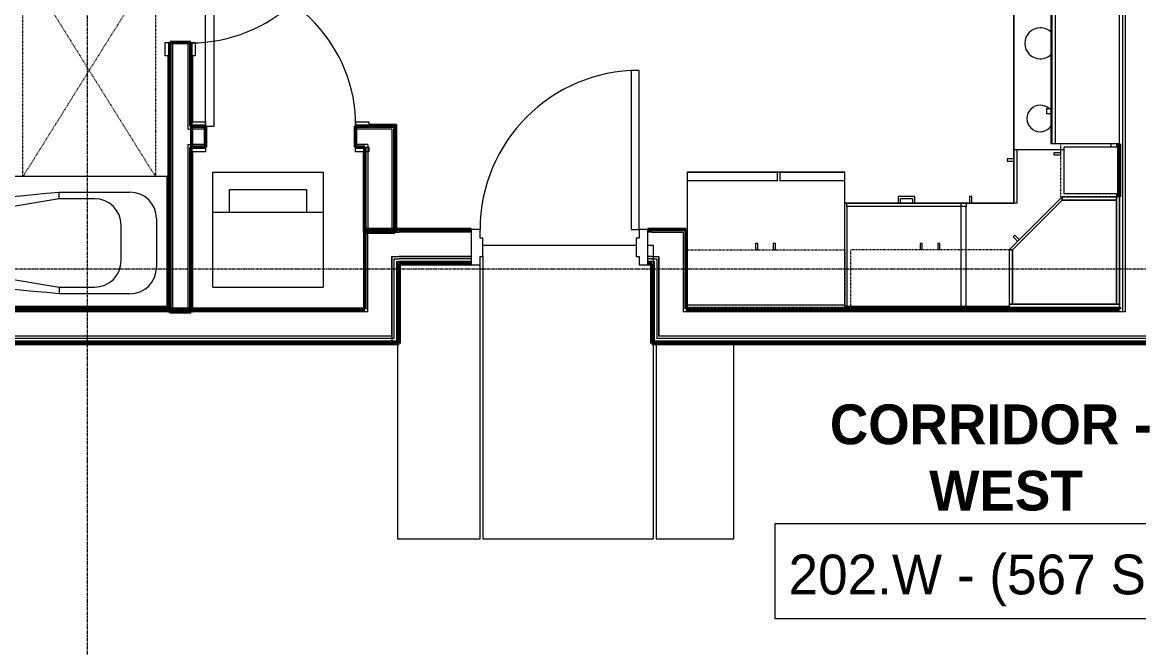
# Model space of a CAD drawing. Header units: inches. Extents: x -4235 to -464, y 9767 to 12344.
# Drawn here: x -3169.1 to -2916.3, y 10381.6 to 10523 of the extents above; entities that cross this region are included whole.
import ezdxf

# ---------------------------------------------------------------- set-up
doc = ezdxf.new("R2010")
doc.units = ezdxf.units.IN
doc.header["$MEASUREMENT"] = 0
doc.linetypes.add('Dash', pattern=[0.25, 0.125, -0.125])
doc.linetypes.add('Grid Line 1_2_', pattern=[0.875, 0.5, -0.125, 0.125, -0.125])
for name, color, linetype, lineweight in [('0-1', 7, 'Continuous', 5), ('0-2', 10, 'Continuous', 9), ('0-3', 7, 'Continuous', 9), ('A-AREA-IDEN', 2, 'Continuous', 9), ('A-DOOR-1', 7, 'Continuous', 9), ('A-DOOR-2', 130, 'Continuous', 20), ('A-DOOR-FRAM-1', 130, 'Continuous', 20), ('A-FLOR-1', 10, 'Continuous', 9), ('A-FLOR-2', 254, 'Continuous', 9), ('A-FLOR-3', 7, 'Continuous', 9), ('A-FLOR-4', 192, 'Continuous', 9), ('A-GENM-HDLN-1', 7, 'Dash', 9), ('A-WALL-1', 250, 'Continuous', 50), ('A-WALL-2', 50, 'Continuous', 13), ('A-WALL-3', 10, 'Continuous', 9), ('A-WALL-4', 254, 'Continuous', 9), ('A-WALL-5', 7, 'Continuous', 9), ('A-WALL-6', 113, 'Continuous', 9), ('I-WALL-1', 250, 'Continuous', 50), ('I-WALL-2', 10, 'Continuous', 9), ('I-WALL-3', 254, 'Continuous', 9), ('P-SANR-FIXT-1', 7, 'Continuous', 9), ('P-SANR-FIXT-2', 254, 'Continuous', 9), ('P-SANR-FIXT-3', 10, 'Continuous', 9), ('Q-CASE', 31, 'Continuous', 9), ('Q-CASE-1', 254, 'Continuous', 9), ('Q-CASE-2', 7, 'Continuous', 9), ('Q-CASE-3', 7, 'Dash', 9), ('Q-CASE-4', 10, 'Continuous', 9), ('Q-SPCQ-1', 7, 'Continuous', 9), ('S-GRID-1', 1, 'Grid Line 1_2_', 9)]:
    doc.layers.add(name, color=color, linetype=linetype, lineweight=lineweight)
doc.styles.add('Century Gothic', font='ufonts.com_century-gothic.ttf', dxfattribs={"height": 9})
doc.styles.add('Century Gothic_B', font='GOTHICB.TTF', dxfattribs={"height": 9})

# ---------------------------------------------------------------- blocks, each defined once
blk = doc.blocks.new('Basic Wall _ INT - W4BØF - _5_8 GYP - 2X4 WOOD_BATT_ - 5_8 GYP_ - ___-2682445-BACKGROUND - 2ND FLOOR')
at = {"layer": 'A-WALL-3'}
for p, q in [((-3136.05, 10617.69), (-3136.11, 10617.75)), ((-3135.9, 10617.55), (-3136.05, 10617.69)), ((-3135.84, 10617.48), (-3135.9, 10617.54)), ((-3135.7, 10617.34), (-3135.72, 10617.36)), ((-3136.05, 10589), (-3136.05, 10588.88)), ((-3136.05, 10588.88), (-3136.05, 10588.79)), ((-3136.05, 10588.79), (-3136.05, 10588.73)), ((-3136.05, 10588.59), (-3136.05, 10583.84)), ((-3135.7, 10583.84), (-3135.7, 10588.59)), ((-3136.05, 10583.69), (-3136.05, 10583.64)), ((-3136.05, 10583.63), (-3136.05, 10583.55)), ((-3136.05, 10583.54), (-3136.05, 10583.43)), ((-3135.7, 10552.46), (-3135.7, 10555.46)), ((-3135.7, 10515.46), (-3135.7, 10518.46)), ((-3135.82, 10457.54), (-3136.11, 10457.54)), ((-3136.11, 10457.54), (-3136.05, 10457.54)), ((-3136.05, 10458.13), (-3136.05, 10457.54)), ((-3136.05, 10457.54), (-3135.9, 10457.54)), ((-3135.9, 10457.54), (-3135.84, 10457.54)), ((-3135.74, 10457.54), (-3135.82, 10457.54)), ((-3135.7, 10457.54), (-3135.74, 10457.54)), ((-3135.72, 10457.54), (-3135.7, 10457.54)), ((-3135.7, 10457.54), (-3135.7, 10458.13))]:
    blk.add_line(p, q, dxfattribs=at)
at = {"layer": 'A-WALL-4'}
for p, q in [((-3136.05, 10617.69), (-3136.05, 10589)), ((-3135.7, 10588.59), (-3135.7, 10617.34)), ((-3136.11, 10589), (-3136.11, 10588.88)), ((-3136.11, 10588.88), (-3136.11, 10588.79)), ((-3136.11, 10588.79), (-3136.11, 10588.73)), ((-3136.11, 10588.59), (-3136.11, 10583.84)), ((-3135.82, 10588.57), (-3135.82, 10584.46)), ((-3136.11, 10583.69), (-3136.11, 10583.64)), ((-3136.11, 10583.63), (-3136.11, 10583.55)), ((-3136.11, 10583.54), (-3136.11, 10583.43)), ((-3136.05, 10583.43), (-3136.05, 10555.46)), ((-3135.82, 10584.44), (-3135.82, 10583.84)), ((-3135.7, 10555.46), (-3135.7, 10583.84)), ((-3136.05, 10515.46), (-3136.05, 10488.13)), ((-3135.7, 10488.13), (-3135.7, 10515.46)), ((-3136.11, 10458.13), (-3136.11, 10457.54)), ((-3135.82, 10458.13), (-3135.82, 10457.54))]:
    blk.add_line(p, q, dxfattribs=at)
at = {"layer": 'A-WALL-5'}
for p, q in [((-3136.11, 10617.75), (-3136.11, 10589)), ((-3135.82, 10617.46), (-3135.82, 10588.59)), ((-3136.11, 10583.43), (-3136.11, 10555.46)), ((-3135.82, 10583.84), (-3135.82, 10555.46)), ((-3136.11, 10515.46), (-3136.11, 10488.13)), ((-3135.82, 10515.46), (-3135.82, 10488.13))]:
    blk.add_line(p, q, dxfattribs=at)
at = {"layer": 'A-WALL-5', "flags": 128}
for points in [[(-3136.11, 10617.75), (-3135.99, 10617.63), (-3135.9, 10617.54), (-3135.84, 10617.48), (-3135.82, 10617.46)], [(-3135.82, 10617.46), (-3135.82, 10617.46), (-3135.81, 10617.45), (-3135.8, 10617.44), (-3135.78, 10617.42), (-3135.76, 10617.4), (-3135.74, 10617.38)]]:
    blk.add_lwpolyline(points, dxfattribs=at)
blk = doc.blocks.new('Basic Wall _ INT - W4BØF - _5_8 GYP - 2X4 WOOD_BATT_ - 5_8 GYP_ - ___-2682446-BACKGROUND - 2ND FLOOR')
at = {"layer": 'A-WALL-3'}
for p, q in [((-3130.92, 10612.57), (-3130.95, 10612.59)), ((-3130.75, 10612.39), (-3130.81, 10612.45)), ((-3130.6, 10612.24), (-3130.74, 10612.38)), ((-3130.54, 10612.18), (-3130.6, 10612.24)), ((-3130.95, 10583.84), (-3130.95, 10588.59)), ((-3130.6, 10588.95), (-3130.6, 10588.88)), ((-3130.6, 10588.87), (-3130.6, 10588.79)), ((-3130.6, 10588.78), (-3130.6, 10588.73)), ((-3130.6, 10588.59), (-3130.6, 10587.96)), ((-3130.6, 10587.94), (-3130.6, 10583.84)), ((-3130.6, 10583.69), (-3130.6, 10583.64)), ((-3130.6, 10583.62), (-3130.6, 10583.55)), ((-3130.6, 10583.53), (-3130.6, 10583.43)), ((-3130.95, 10555.46), (-3130.95, 10559.84)), ((-3130.6, 10560.24), (-3130.6, 10560.13)), ((-3130.6, 10560.12), (-3130.6, 10560.04)), ((-3130.6, 10560.04), (-3130.6, 10559.98)), ((-3130.6, 10559.84), (-3130.6, 10555.46)), ((-3130.95, 10515.46), (-3130.95, 10518.46)), ((-3130.95, 10494.79), (-3130.95, 10499.54)), ((-3130.6, 10499.54), (-3130.6, 10494.79)), ((-3130.95, 10457.54), (-3130.95, 10458.16)), ((-3130.95, 10457.54), (-3130.92, 10457.54)), ((-3130.91, 10457.54), (-3130.95, 10457.54)), ((-3130.82, 10457.54), (-3130.91, 10457.54)), ((-3130.54, 10457.54), (-3130.82, 10457.54)), ((-3130.81, 10457.54), (-3130.75, 10457.54)), ((-3130.74, 10457.54), (-3130.6, 10457.54)), ((-3130.6, 10458.16), (-3130.6, 10457.54)), ((-3130.6, 10457.54), (-3130.54, 10457.54))]:
    blk.add_line(p, q, dxfattribs=at)
at = {"layer": 'A-WALL-4'}
for p, q in [((-3130.95, 10588.59), (-3130.95, 10612.59)), ((-3130.6, 10612.24), (-3130.6, 10589)), ((-3130.82, 10587.96), (-3130.82, 10588.59)), ((-3130.54, 10588.95), (-3130.54, 10588.88)), ((-3130.54, 10588.87), (-3130.54, 10588.79)), ((-3130.54, 10588.78), (-3130.54, 10588.73)), ((-3130.54, 10588.58), (-3130.54, 10587.96)), ((-3130.82, 10583.84), (-3130.82, 10587.96)), ((-3130.54, 10587.94), (-3130.54, 10583.84)), ((-3130.95, 10559.84), (-3130.95, 10583.84)), ((-3130.6, 10583.43), (-3130.6, 10560.25)), ((-3130.54, 10583.69), (-3130.54, 10583.64)), ((-3130.54, 10583.62), (-3130.54, 10583.55)), ((-3130.54, 10583.53), (-3130.54, 10583.43)), ((-3130.82, 10559.24), (-3130.82, 10559.84)), ((-3130.82, 10555.46), (-3130.82, 10559.21)), ((-3130.54, 10560.24), (-3130.54, 10560.13)), ((-3130.54, 10560.12), (-3130.54, 10560.04)), ((-3130.54, 10560.03), (-3130.54, 10559.98)), ((-3130.54, 10559.84), (-3130.54, 10555.46)), ((-3130.95, 10499.54), (-3130.95, 10515.46)), ((-3130.6, 10515.46), (-3130.6, 10500.53)), ((-3130.82, 10498.94), (-3130.82, 10499.54)), ((-3130.82, 10495.41), (-3130.82, 10498.91)), ((-3130.54, 10499.54), (-3130.54, 10494.79)), ((-3130.95, 10458.16), (-3130.95, 10494.79)), ((-3130.82, 10494.79), (-3130.82, 10495.39)), ((-3130.6, 10493.79), (-3130.6, 10458.16)), ((-3130.82, 10457.54), (-3130.82, 10458.16)), ((-3130.54, 10458.16), (-3130.54, 10457.54))]:
    blk.add_line(p, q, dxfattribs=at)
at = {"layer": 'A-WALL-5'}
for p, q in [((-3130.82, 10588.59), (-3130.82, 10612.46)), ((-3130.54, 10612.18), (-3130.54, 10589)), ((-3130.82, 10559.84), (-3130.82, 10583.84)), ((-3130.54, 10583.43), (-3130.54, 10560.25)), ((-3130.82, 10499.54), (-3130.82, 10515.46)), ((-3130.54, 10515.46), (-3130.54, 10500.54)), ((-3130.82, 10458.16), (-3130.82, 10494.79)), ((-3130.54, 10493.79), (-3130.54, 10458.16))]:
    blk.add_line(p, q, dxfattribs=at)
at = {"layer": 'A-WALL-5', "flags": 128}
for points in [[(-3130.91, 10612.55), (-3130.88, 10612.53), (-3130.86, 10612.51), (-3130.85, 10612.49), (-3130.83, 10612.48), (-3130.83, 10612.47), (-3130.82, 10612.46)], [(-3130.82, 10612.46), (-3130.8, 10612.44), (-3130.75, 10612.39), (-3130.65, 10612.3), (-3130.54, 10612.18)]]:
    blk.add_lwpolyline(points, dxfattribs=at)
blk = doc.blocks.new('SWING - SINGLE - FLUSH - 2-10 x 6-8 - PRIVACY-3199405-BACKGROUND - 2ND FLOOR')
at = {"layer": 'A-DOOR-1'}
blk.add_arc((17, -2.37), 34.07, 180, 266.6343, dxfattribs=at)
at = {"layer": 'A-DOOR-2'}
for p, q in [((15, -2.37), (15, -36.38)), ((17, -2.37), (15, -2.37)), ((17, -2.37), (17, -36.38)), ((17, -36.38), (15, -36.38))]:
    blk.add_line(p, q, dxfattribs=at)
at = {"layer": 'A-DOOR-FRAM-1'}
for p, q in [((-20, 2.38), (-20, 3.38)), ((-20, 3.38), (-17, 3.38)), ((-17, 3.38), (-17, 2.38)), ((17, 2.38), (17, 3.38)), ((17, 3.38), (20, 3.38)), ((20, 3.38), (20, 2.38)), ((-17, 2.38), (-20, 2.38)), ((20, 2.38), (17, 2.38)), ((-20, -2.37), (-17, -2.37)), ((-20, -3.37), (-20, -2.37)), ((-17, -2.37), (-17, -3.37)), ((17, -2.37), (20, -2.37)), ((17, -3.37), (17, -2.37)), ((20, -2.37), (20, -3.37)), ((-17, -3.37), (-20, -3.37)), ((20, -3.37), (17, -3.37))]:
    blk.add_line(p, q, dxfattribs=at)
blk = doc.blocks.new('Basic Wall _ INT - W6BØF - _5_8 GYP - 2X6 WOOD_BATT_ - 5_8 GYP_ - ___-2695665-BACKGROUND - 2ND FLOOR')
at = {"layer": 'A-WALL-3'}
for p, q in [((-3084.55, 10499.74), (-3084.61, 10499.68)), ((-3084.4, 10499.89), (-3084.54, 10499.75)), ((-3084.34, 10499.95), (-3084.4, 10499.89)), ((-3084.72, 10499.56), (-3084.75, 10499.54)), ((-3084.75, 10475.54), (-3084.75, 10476.16)), ((-3084.75, 10475.54), (-3084.72, 10475.54)), ((-3084.71, 10475.54), (-3084.75, 10475.54)), ((-3084.62, 10475.54), (-3084.71, 10475.54)), ((-3084.34, 10475.54), (-3084.62, 10475.54)), ((-3084.61, 10475.54), (-3084.55, 10475.54)), ((-3084.54, 10475.54), (-3084.4, 10475.54)), ((-3084.4, 10476.16), (-3084.4, 10475.54)), ((-3084.4, 10475.54), (-3084.34, 10475.54))]:
    blk.add_line(p, q, dxfattribs=at)
at = {"layer": 'A-WALL-4'}
for p, q in [((-3084.4, 10499.89), (-3084.4, 10476.16)), ((-3084.75, 10476.16), (-3084.75, 10499.54)), ((-3084.62, 10475.54), (-3084.62, 10476.16)), ((-3084.34, 10476.16), (-3084.34, 10475.54))]:
    blk.add_line(p, q, dxfattribs=at)
at = {"layer": 'A-WALL-5'}
for p, q in [((-3084.75, 10499.54), (-3084.71, 10499.58)), ((-3084.62, 10476.16), (-3084.62, 10499.66)), ((-3084.34, 10499.95), (-3084.34, 10476.16))]:
    blk.add_line(p, q, dxfattribs=at)
at = {"layer": 'A-WALL-5', "flags": 128}
for points in [[(-3084.71, 10499.58), (-3084.68, 10499.6), (-3084.66, 10499.62), (-3084.65, 10499.64), (-3084.63, 10499.65), (-3084.63, 10499.66), (-3084.62, 10499.66)], [(-3084.62, 10499.66), (-3084.6, 10499.68), (-3084.55, 10499.74), (-3084.45, 10499.83), (-3084.34, 10499.95)]]:
    blk.add_lwpolyline(points, dxfattribs=at)
blk = doc.blocks.new('Basic Wall _ INT - W6BØF - _5_8 GYP - 2X6 WOOD_BATT_ - 5_8 GYP_ - ___-2695666-BACKGROUND - 2ND FLOOR')
at = {"layer": 'A-WALL-3'}
blk.add_line((-3091.5, 10475.54), (-3091.5, 10476.16), dxfattribs=at)
at = {"layer": 'A-WALL-4'}
for p, q in [((-3091.85, 10493.79), (-3091.85, 10475.54)), ((-3091.5, 10476.16), (-3091.5, 10493.79)), ((-3091.91, 10475.54), (-3091.85, 10475.54)), ((-3091.85, 10475.54), (-3091.7, 10475.54)), ((-3091.7, 10475.54), (-3091.64, 10475.54)), ((-3091.52, 10475.54), (-3091.5, 10475.54))]:
    blk.add_line(p, q, dxfattribs=at)
at = {"layer": 'A-WALL-5'}
for p, q in [((-3091.91, 10493.79), (-3091.91, 10475.54)), ((-3091.62, 10493.79), (-3091.62, 10475.54)), ((-3091.62, 10475.54), (-3091.91, 10475.54)), ((-3091.54, 10475.54), (-3091.62, 10475.54)), ((-3091.5, 10475.54), (-3091.54, 10475.54))]:
    blk.add_line(p, q, dxfattribs=at)
blk = doc.blocks.new('Basic Wall _ INT - W4BØF - _5_8 GYP - 2X4 WOOD_BATT_ - 5_8 GYP_ - ___-2682458-BACKGROUND - 2ND FLOOR')
at = {"layer": 'A-WALL-3'}
for p, q in [((-3130.95, 10494.79), (-3130.95, 10494.77)), ((-3130.95, 10494.66), (-3130.95, 10494.73)), ((-3130.95, 10494.38), (-3130.95, 10494.66)), ((-3130.95, 10494.65), (-3130.95, 10494.59)), ((-3130.95, 10494.58), (-3130.95, 10494.44)), ((-3130.95, 10494.44), (-3130.95, 10494.38)), ((-3130.69, 10494.44), (-3130.75, 10494.44))]:
    blk.add_line(p, q, dxfattribs=at)
at = {"layer": 'A-WALL-4'}
for p, q in [((-3130.95, 10494.75), (-3130.95, 10494.79)), ((-3130.95, 10494.79), (-3130.62, 10494.79)), ((-3130.95, 10494.73), (-3130.95, 10494.75)), ((-3130.69, 10494.38), (-3130.75, 10494.38))]:
    blk.add_line(p, q, dxfattribs=at)
at = {"layer": 'A-WALL-5'}
blk.add_line((-3130.95, 10494.66), (-3130.62, 10494.66), dxfattribs=at)
blk = doc.blocks.new('Basic Wall _ INT - W4BØF - _5_8 GYP - 2X4 WOOD_BATT_ - 5_8 GYP_ - ___-2682457-BACKGROUND - 2ND FLOOR')
at = {"layer": 'A-WALL-3'}
for p, q in [((-3130.95, 10499.66), (-3130.95, 10499.95)), ((-3130.95, 10499.95), (-3130.95, 10499.89)), ((-3130.95, 10499.89), (-3130.95, 10499.75)), ((-3130.95, 10499.74), (-3130.95, 10499.68)), ((-3130.95, 10499.6), (-3130.95, 10499.66)), ((-3130.68, 10499.89), (-3130.75, 10499.89)), ((-3084.61, 10499.68), (-3084.55, 10499.74)), ((-3084.54, 10499.75), (-3084.4, 10499.89)), ((-3084.4, 10499.89), (-3084.34, 10499.95)), ((-3130.95, 10499.56), (-3130.95, 10499.54)), ((-3093.62, 10499.54), (-3090.62, 10499.54)), ((-3084.75, 10499.54), (-3084.72, 10499.56))]:
    blk.add_line(p, q, dxfattribs=at)
at = {"layer": 'A-WALL-4'}
for p, q in [((-3130.95, 10499.58), (-3130.95, 10499.6)), ((-3130.95, 10499.54), (-3130.95, 10499.58)), ((-3130.68, 10499.95), (-3130.75, 10499.95)), ((-3084.4, 10499.89), (-3090.62, 10499.89)), ((-3130.95, 10499.54), (-3130.62, 10499.54)), ((-3090.62, 10499.54), (-3084.75, 10499.54))]:
    blk.add_line(p, q, dxfattribs=at)
at = {"layer": 'A-WALL-5'}
for p, q in [((-3130.62, 10499.66), (-3130.95, 10499.66)), ((-3084.34, 10499.95), (-3090.62, 10499.95)), ((-3084.62, 10499.66), (-3090.62, 10499.66)), ((-3084.71, 10499.58), (-3084.75, 10499.54))]:
    blk.add_line(p, q, dxfattribs=at)
at = {"layer": 'A-WALL-5', "flags": 128}
for points in [[(-3084.62, 10499.66), (-3084.63, 10499.66), (-3084.63, 10499.65), (-3084.65, 10499.64), (-3084.66, 10499.62), (-3084.68, 10499.6), (-3084.71, 10499.58)], [(-3084.34, 10499.95), (-3084.45, 10499.83), (-3084.55, 10499.74), (-3084.6, 10499.68), (-3084.62, 10499.66)]]:
    blk.add_lwpolyline(points, dxfattribs=at)
blk = doc.blocks.new('Stacked Washer and Dryer - 26_x25_ - Private-1352637-BACKGROUND - 2ND FLOOR')
at = {"layer": 'P-SANR-FIXT-1'}
for p, q in [((0, 12.5), (26, 12.5)), ((0, 12.5), (0, -12.5)), ((16.90625, 12.5), (16.90625, -12.5)), ((26, 12.5), (26, -12.5)), ((16.90625, 8.75), (22.09375, 8.75)), ((22.09375, 8.75), (22.09375, -8.75)), ((22.09375, -8.75), (16.90625, -8.75)), ((26, -12.5), (0, -12.5))]:
    blk.add_line(p, q, dxfattribs=at)
blk = doc.blocks.new('Refrigerator_-_Side-by-Side_6047 - 36_ X 30_-345559-BACKGROUND - 2ND FLOOR')
at = {"layer": 'Q-SPCQ-1'}
for p, q in [((17.87, 14.42), (-17.88, 14.42)), ((-17.88, 14.42), (-17.88, -15.58)), ((17.87, -15.58), (17.87, 14.42)), ((-17.88, -13.58), (-3.13, -13.58)), ((-17.88, -13.58), (-17.88, -15.58)), ((-3.13, -15.58), (-3.13, -13.58)), ((-2.63, -13.58), (17.87, -13.58)), ((-2.63, -13.58), (-2.63, -15.58)), ((17.87, -15.58), (17.87, -13.58)), ((-17.88, -15.58), (17.87, -15.58)), ((-3.13, -15.58), (-17.88, -15.58)), ((17.87, -15.58), (-2.63, -15.58))]:
    blk.add_line(p, q, dxfattribs=at)
blk = doc.blocks.new('Range - 24_ x 30_-V110-BACKGROUND - 2ND FLOOR')
at = {"layer": 'Q-SPCQ-1'}
blk.add_line((29.25, 22), (30, 22), dxfattribs=at)
for centre, radius, start, end in [((6.5, 6), 3.5, 136.4283, 180), ((6.5, 6), 3.5, 81.0228, 98.9772), ((6.5, 6), 3.5, 360, 43.6179), ((23.5, 6), 3, 140.052, 180), ((23.5, 6), 3, 360, 53.8773), ((6.5, 6), 3.5, 180, 0), ((23.5, 6), 3, 180, 360)]:
    blk.add_arc(centre, radius, start, end, dxfattribs=at)
blk = doc.blocks.new('30quot_MicrowaveVent_11166 - 70cm miele oven-2322118-BACKGROUND - 2ND FLOOR')
at = {"layer": 'Q-CASE-2'}
for p, q in [((-14.2, -14.49), (-14.2, 0)), ((15.68, 0), (-14.2, 0)), ((15.68, 0), (15.68, -14.49)), ((15.68, -14.49), (-14.2, -14.49)), ((-14.2, -14.61), (15.68, -14.61)), ((-14.2, -15.39), (-14.2, -14.61)), ((15.68, -14.61), (15.68, -15.39)), ((-14.2, -15.6), (-14.2, -15.39)), ((-14.2, -15.39), (15.68, -15.39)), ((-14.2, -15.6), (15.68, -15.6)), ((7.69, -16.55), (7.69, -15.63)), ((7.69, -16.6), (8.88, -16.6)), ((8.88, -15.63), (8.88, -16.55)), ((15.68, -15.39), (15.68, -15.6))]:
    blk.add_line(p, q, dxfattribs=at)
blk = doc.blocks.new('300 Series Wall Hung Cabinet_302 - 36_ x 36_-2571299-BACKGROUND - 2ND FLOOR')
at = {"layer": 'Q-CASE-2'}
for p, q in [((-2.25, -13.19), (-1.76, -13.19)), ((-2.25, -13.19), (-2.25, -14.69)), ((-2.25, -14.69), (-1.76, -14.69)), ((-1.76, -14.69), (-1.76, -13.19)), ((1.75, -13.19), (2.24, -13.19)), ((1.75, -13.19), (1.75, -14.69)), ((1.75, -14.69), (2.24, -14.69)), ((2.24, -14.69), (2.24, -13.19))]:
    blk.add_line(p, q, dxfattribs=at)
at = {"layer": 'Q-CASE-3'}
for p, q in [((18, -0.19), (-18, -0.19)), ((-18, -0.19), (-18, -13.19)), ((18, -13.19), (18, -0.19)), ((-18, -13.19), (18, -13.19))]:
    blk.add_line(p, q, dxfattribs=at)
blk = doc.blocks.new('300 Series Wall Hung Cabinet_302 - 18_ x 36_-2359323-BACKGROUND - 2ND FLOOR')
at = {"layer": 'Q-CASE-2'}
for p, q in [((-1.76, 14.69), (-2.25, 14.69)), ((-2.25, 14.69), (-2.25, 13.19)), ((-1.76, 13.19), (-2.25, 13.19)), ((-1.76, 13.19), (-1.76, 14.69)), ((2.24, 14.69), (1.75, 14.69)), ((1.75, 14.69), (1.75, 13.19)), ((2.24, 13.19), (1.75, 13.19)), ((2.24, 13.19), (2.24, 14.69))]:
    blk.add_line(p, q, dxfattribs=at)
at = {"layer": 'Q-CASE-3'}
for p, q in [((-18, 0.19), (-18, 13.19)), ((-18, 13.19), (18, 13.19)), ((18, 13.19), (18, 0.19)), ((18, 0.19), (-18, 0.19))]:
    blk.add_line(p, q, dxfattribs=at)
blk = doc.blocks.new('Base Cabinet 3 Drawer 230 - Base Cabinet 3 Drawer 230 27_-V112-BACKGROUND - 2ND FLOOR')
at = {"layer": 'Q-CASE-1'}
for p, q in [((-12.76, 24), (14.24, 24)), ((-12.76, 23.25), (-12.76, 24)), ((14.24, 23.25), (-12.76, 23.25)), ((-12.76, 23.25), (-12.76, 0.38)), ((-0.64, 24), (-1.14, 24)), ((2.11, 24), (2.61, 24)), ((14.24, 24), (14.24, 23.25)), ((14.24, 0.38), (14.24, 23.25)), ((-12.76, 0), (14.24, 0))]:
    blk.add_line(p, q, dxfattribs=at)
at = {"layer": 'Q-CASE-2'}
for p, q in [((2.61, 25.5), (-1.14, 25.5)), ((-1.14, 25.5), (-1.14, 24)), ((2.61, 24), (2.61, 25.5)), ((-0.64, 24), (-0.64, 25)), ((-0.64, 25), (2.11, 25)), ((2.11, 25), (2.11, 24))]:
    blk.add_line(p, q, dxfattribs=at)
at = {"layer": 'Q-CASE-4'}
for p, q in [((-0.64, 24), (-1.14, 24)), ((-0.64, 24), (-1.14, 24)), ((2.11, 24), (2.61, 24)), ((2.11, 24), (2.61, 24)), ((-12.76, 0.38), (-12.76, 0.01)), ((14.24, 0.01), (14.24, 0.38))]:
    blk.add_line(p, q, dxfattribs=at)
blk = doc.blocks.new('308 - 308-2727439-BACKGROUND - 2ND FLOOR')
at = {"layer": 'Q-CASE'}
for p, q in [((0, 25.19), (-12, 13.19)), ((-11.25, 13.19), (0, 24.44)), ((0, 24.44), (0, 25.19)), ((-12, 13.19), (-11.25, 13.19))]:
    blk.add_line(p, q, dxfattribs=at)
at = {"layer": 'Q-CASE-2'}
for p, q in [((0, 24.44), (-11.25, 13.19)), ((0, 25.19), (0, 24.44)), ((12.25, 25.19), (0, 25.19)), ((12.25, 24.44), (0, 24.44)), ((0, 24.44), (12.25, 24.44)), ((12.25, 24.44), (12.25, 25.19)), ((13, 25.19), (12.25, 25.19)), ((12.25, 25.19), (12.25, 0.94)), ((12.25, 0.94), (12.25, 24.44)), ((13, 0.94), (13, 25.19)), ((-10.76, 16.55), (-11.11, 16.2)), ((-11.11, 16.2), (-10.05, 15.14)), ((-9.7, 15.49), (-10.76, 16.55)), ((-12, 13.19), (-12, 0.94)), ((-11.25, 13.19), (-12, 13.19)), ((-11.25, 13.19), (-11.25, 0.94)), ((-11.25, 0.94), (-11.25, 13.19)), ((-12, 0.94), (-11.25, 0.94)), ((13, 0.94), (-12, 0.94)), ((-12, 0.94), (-12, 0.19)), ((-12, 0.19), (13, 0.19)), ((-11.25, 0.94), (12.25, 0.94)), ((12.25, 0.94), (13, 0.94)), ((13, 0.19), (13, 0.94))]:
    blk.add_line(p, q, dxfattribs=at)
blk = doc.blocks.new('Base Cabinet Corner 197 - Base Cabinet Corner 197-V116-BACKGROUND - 2ND FLOOR')
at = {"layer": 'Q-CASE-1'}
for p, q in [((0.73, 36), (-22.89, 36)), ((0.74, 23.25), (0.74, 24)), ((12.74, 24), (0.74, 24)), ((0.74, 23.25), (0.74, 24)), ((12.74, 23.25), (0.74, 23.25)), ((10.73, 24), (10.24, 24)), ((12.74, 12.63), (12.74, 24))]:
    blk.add_line(p, q, dxfattribs=at)
at = {"layer": 'Q-CASE-2'}
for p, q in [((0.74, 24), (0.74, 36)), ((0.74, 24), (0.74, 36)), ((0.73, 33.51), (0.73, 34)), ((2.23, 34), (0.73, 34)), ((0.73, 33.51), (2.23, 33.51)), ((2.23, 33.51), (2.23, 34)), ((10.73, 25.5), (10.24, 25.5)), ((10.24, 25.5), (10.24, 24)), ((10.73, 24), (10.73, 25.5))]:
    blk.add_line(p, q, dxfattribs=at)
at = {"layer": 'Q-CASE-4'}
for p, q in [((-22.89, 36), (-23.26, 36)), ((-23.26, 36), (-23.26, 0)), ((10.73, 24), (10.24, 24)), ((12.74, 0), (12.74, 0.38)), ((-23.26, 0), (-22.89, 0)), ((-22.89, 0), (2.11, 0)), ((2.11, 0), (12.74, 0))]:
    blk.add_line(p, q, dxfattribs=at)
blk = doc.blocks.new('300 Series Wall Hung Cabinet_301 - 12_-2216986-BACKGROUND - 2ND FLOOR')
at = {"layer": 'Q-CASE-2'}
for p, q in [((5.25, -0.19), (-5.25, -0.19)), ((-5.25, -0.19), (-5.25, -12.44)), ((5.25, -12.44), (5.25, -0.19)), ((-5.25, -12.44), (5.25, -12.44)), ((-4, -13.19), (-3.51, -13.19)), ((-4, -13.19), (-4, -14.69)), ((-4, -14.69), (-3.51, -14.69)), ((-3.51, -14.69), (-3.51, -13.19))]:
    blk.add_line(p, q, dxfattribs=at)
at = {"layer": 'Q-CASE-3'}
for p, q in [((6, -0.19), (-6, -0.19)), ((-6, -0.19), (-6, -13.19)), ((6, -13.19), (6, -0.19)), ((-6, -13.19), (6, -13.19))]:
    blk.add_line(p, q, dxfattribs=at)
blk = doc.blocks.new('Bath Tub - Maestro - 60_x30_-1372872-BACKGROUND - 2ND FLOOR')
at = {"layer": 'P-SANR-FIXT-1'}
for p, q in [((59.62, 0), (0.37, 0)), ((35, -5), (9.35, -9.26)), ((35, -3.5), (51, -3.5)), ((35, -5), (35, -3.5)), ((43, -5), (35, -5)), ((4, -9), (0.37, -9)), ((4, -14), (4, -9)), ((5, -14), (5, -9.96)), ((57, -9.5), (57, -20.5)), ((49, -19), (49, -11)), ((4, -16), (4, -14)), ((4, -14), (10.94, -14)), ((6, -13.2), (6, -14)), ((10.94, -16), (10.94, -14)), ((4, -21), (4, -16)), ((10.94, -16), (4, -16)), ((5, -20.04), (5, -16)), ((6, -16), (6, -16.8)), ((0.37, -21), (4, -21)), ((9.35, -20.74), (35, -25)), ((35, -25), (35, -26.5)), ((35, -25), (43, -25)), ((51, -26.5), (35, -26.5))]:
    blk.add_line(p, q, dxfattribs=at)
at = {"layer": 'P-SANR-FIXT-1', "flags": 128}
for points in [[(8.63, -5.97), (11.56, -5.7), (14.49, -5.42), (17.42, -5.15), (20.35, -4.87), (23.28, -4.6), (26.21, -4.32), (29.14, -4.05), (32.07, -3.77), (35, -3.5)], [(35, -26.5), (32.07, -26.23), (29.14, -25.95), (26.21, -25.68), (23.28, -25.4), (20.35, -25.13), (17.42, -24.85), (14.49, -24.58), (11.56, -24.3), (8.63, -24.03)]]:
    blk.add_lwpolyline(points, dxfattribs=at)
at = {"layer": 'P-SANR-FIXT-1'}
for centre, radius, start, end in [((43, -11), 6, 360, 90), ((51, -9.5), 6, 0, 90), ((9, -9.96), 4, 95.3558, 180), ((2, -11), 1.5, 0, 180), ((10, -13.2), 4, 99.4223, 180), ((2, -11), 1.5, 180, 360), ((10.94, -15), 1.5, 0, 137.9289), ((10.94, -15), 1.5, 222.0711, 360), ((2, -19), 1.5, 0, 180), ((10, -16.8), 4, 180, 260.5777), ((2, -19), 1.5, 180, 360), ((9, -20.04), 4, 180, 264.6442), ((43, -19), 6, 270, 0), ((51, -20.5), 6, 270, 0)]:
    blk.add_arc(centre, radius, start, end, dxfattribs=at)
at = {"layer": 'P-SANR-FIXT-2'}
for p, q in [((0.37, 0), (0, 0)), ((60, 0), (59.62, 0)), ((0.37, -9), (0, -9)), ((0, -21), (0.37, -21))]:
    blk.add_line(p, q, dxfattribs=at)
at = {"layer": 'P-SANR-FIXT-3'}
for p, q in [((0, 0), (0, -9)), ((60, -29.97), (60, 0)), ((0, -9), (0, -21)), ((0, -9), (0, -21)), ((0, -21), (0, -29.97)), ((0, -30), (60, -30))]:
    blk.add_line(p, q, dxfattribs=at)
blk = doc.blocks.new('ADA Clearances - 30_x48_-1721104-BACKGROUND - 2ND FLOOR')
at = {"layer": 'A-GENM-HDLN-1'}
for p, q in [((15, 24), (-15, -24)), ((-15, 24), (15, -24)), ((-15, -24), (-15, 24)), ((-15, 24), (15, 24)), ((15, 24), (15, -24)), ((15, -24), (-15, -24))]:
    blk.add_line(p, q, dxfattribs=at)
blk = doc.blocks.new('CTR - 1st Phase - Unit Layouts_rvt-1-BACKGROUND - 2ND FLOOR')
at = {"layer": 'A-WALL-1'}
for p, q in [((-3130.95, 10518.46), (-3135.7, 10518.46)), ((-3135.7, 10518.46), (-3135.7, 10457.54)), ((-3130.95, 10499.54), (-3130.95, 10518.46)), ((-3127.62, 10499.54), (-3130.95, 10499.54)), ((-3127.62, 10494.79), (-3127.62, 10499.54)), ((-3084.75, 10499.54), (-3093.62, 10499.54)), ((-3093.62, 10499.54), (-3093.62, 10494.79)), ((-3084.75, 10498.91), (-3084.75, 10499.54)), ((-3084.75, 10494.79), (-3084.75, 10498.91)), ((-3130.95, 10457.54), (-3130.95, 10494.79)), ((-3130.95, 10494.79), (-3127.62, 10494.79)), ((-3093.62, 10494.79), (-3091.5, 10494.79)), ((-3091.5, 10494.79), (-3091.5, 10475.54)), ((-3084.75, 10475.54), (-3084.75, 10494.79)), ((-2920.95, 10495.54), (-2920.95, 10494.79)), ((-2920.57, 10483.54), (-2920.57, 10495.54)), ((-3135.7, 10488.13), (-3136.07, 10488.13)), ((-3136.07, 10488.13), (-3136.07, 10458.51)), ((-3135.7, 10458.51), (-3135.7, 10488.13)), ((-2920.95, 10484.29), (-2920.95, 10483.54)), ((-3091.5, 10475.54), (-3084.75, 10475.54)), ((-3195.7, 10458.13), (-3135.7, 10458.13)), ((-3136.07, 10458.51), (-3195.32, 10458.51)), ((-3135.7, 10458.13), (-3135.7, 10458.51)), ((-3135.7, 10457.54), (-3135.07, 10457.54)), ((-3135.07, 10457.54), (-3131.57, 10457.54)), ((-3131.57, 10457.54), (-3130.95, 10457.54)), ((-2945.57, 10458.54), (-2982.77, 10458.54)), ((-2982.77, 10458.54), (-2982.77, 10458.16)), ((-2982.77, 10458.16), (-2920.57, 10458.16)), ((-2920.57, 10458.16), (-2920.57, 10458.54))]:
    blk.add_line(p, q, dxfattribs=at)
at = {"layer": 'A-WALL-2'}
for p, q in [((-3135.07, 10518.46), (-3135.07, 10458.16)), ((-3131.57, 10518.46), (-3131.57, 10498.91)), ((-3131.57, 10498.91), (-3130.95, 10498.91)), ((-3127.62, 10498.91), (-3130.95, 10498.91)), ((-3085.37, 10498.91), (-3093.62, 10498.91)), ((-3085.37, 10498.91), (-3085.37, 10495.41)), ((-3131.57, 10495.41), (-3131.57, 10458.16)), ((-3131.57, 10495.41), (-3130.95, 10495.41)), ((-3127.62, 10495.41), (-3130.95, 10495.41)), ((-3090.87, 10495.41), (-3093.62, 10495.41)), ((-3090.87, 10495.41), (-3090.87, 10494.79)), ((-3090.87, 10494.79), (-3090.87, 10475.54)), ((-3085.37, 10495.41), (-3085.37, 10494.79)), ((-3085.37, 10494.79), (-3085.37, 10475.54)), ((-3131.57, 10458.16), (-3135.07, 10458.16))]:
    blk.add_line(p, q, dxfattribs=at)
at = {"layer": 'A-WALL-3'}
for p, q in [((-3135.7, 10518.46), (-3135.7, 10515.46)), ((-3130.95, 10515.46), (-3130.95, 10518.46)), ((-3135.7, 10515.46), (-3135.7, 10488.13)), ((-3130.95, 10499.95), (-3130.95, 10515.46)), ((-3130.95, 10499.68), (-3130.95, 10499.95)), ((-3130.68, 10499.54), (-3130.75, 10499.54)), ((-3090.62, 10499.54), (-3093.62, 10499.54)), ((-3084.75, 10499.54), (-3090.62, 10499.54)), ((-3084.75, 10499.54), (-3084.75, 10494.79)), ((-3130.95, 10494.38), (-3130.95, 10494.64)), ((-3130.75, 10494.79), (-3130.69, 10494.79)), ((-3084.75, 10476.16), (-3084.75, 10494.79)), ((-2920.57, 10483.54), (-2920.57, 10495.54)), ((-3130.95, 10458.16), (-3130.95, 10494.38)), ((-3091.5, 10493.79), (-3091.5, 10476.16)), ((-3135.7, 10458.51), (-3135.7, 10488.13)), ((-2920.57, 10458.54), (-2920.57, 10483.54)), ((-3091.5, 10476.16), (-3091.5, 10475.54)), ((-3090.87, 10475.54), (-3091.5, 10475.54)), ((-3084.75, 10475.54), (-3090.87, 10475.54)), ((-3084.75, 10475.54), (-3084.75, 10476.16)), ((-3195.7, 10458.13), (-3135.7, 10458.13)), ((-3135.7, 10458.51), (-3135.7, 10458.16)), ((-3135.7, 10458.13), (-3135.7, 10457.54)), ((-3130.95, 10457.54), (-3135.7, 10457.54)), ((-3130.95, 10457.54), (-3130.95, 10458.16)), ((-2982.77, 10458.16), (-2920.57, 10458.16)), ((-2920.95, 10458.54), (-2945.57, 10458.54)), ((-2920.57, 10458.54), (-2920.57, 10458.16))]:
    blk.add_line(p, q, dxfattribs=at)
at = {"layer": 'A-WALL-4'}
for p, q in [((-3135.7, 10518.46), (-3130.95, 10518.46)), ((-3127.62, 10499.54), (-3127.62, 10494.79)), ((-3093.62, 10494.79), (-3093.62, 10499.54)), ((-2920.95, 10495.54), (-2920.95, 10494.79)), ((-3136.07, 10488.13), (-3135.7, 10488.13)), ((-3136.07, 10488.13), (-3136.07, 10458.51)), ((-2920.95, 10484.29), (-2920.95, 10483.54)), ((-3136.07, 10458.51), (-3195.32, 10458.51)), ((-2982.77, 10458.16), (-2982.77, 10458.54)), ((-2945.57, 10458.54), (-2982.77, 10458.54))]:
    blk.add_line(p, q, dxfattribs=at)
at = {"layer": 'A-WALL-6'}
for p, q in [((-2944.57, 10552.29), (-2944.57, 10482.16)), ((-2944.57, 10482.16), (-2944.57, 10552.29)), ((-2920.57, 10483.54), (-2920.57, 10495.54)), ((-2920.57, 10495.54), (-2920.57, 10483.54)), ((-2944.57, 10482.16), (-2982.77, 10482.16)), ((-2982.77, 10482.16), (-2944.57, 10482.16)), ((-2920.57, 10458.54), (-2920.57, 10483.54)), ((-2920.57, 10483.54), (-2920.57, 10458.54)), ((-2982.77, 10459.16), (-2982.77, 10458.54)), ((-2982.77, 10458.54), (-2982.77, 10459.16)), ((-2982.77, 10458.54), (-2982.77, 10458.16)), ((-2982.77, 10458.16), (-2982.77, 10458.54)), ((-2982.77, 10458.16), (-2920.57, 10458.16)), ((-2920.57, 10458.16), (-2982.77, 10458.16)), ((-2920.57, 10458.16), (-2920.57, 10458.54)), ((-2920.57, 10458.54), (-2920.57, 10458.16))]:
    blk.add_line(p, q, dxfattribs=at)
at = {"layer": '0-2'}
for name, p in [('Basic Wall _ INT - W4BØF - _5_8 GYP - 2X4 WOOD_BATT_ - 5_8 GYP_ - ___-2682445-BACKGROUND - 2ND FLOOR', (0, 0)), ('Basic Wall _ INT - W4BØF - _5_8 GYP - 2X4 WOOD_BATT_ - 5_8 GYP_ - ___-2682446-BACKGROUND - 2ND FLOOR', (0, 0)), ('ADA Clearances - 30_x48_-1721104-BACKGROUND - 2ND FLOOR', (-3153.94, 10512.16)), ('Basic Wall _ INT - W4BØF - _5_8 GYP - 2X4 WOOD_BATT_ - 5_8 GYP_ - ___-2682457-BACKGROUND - 2ND FLOOR', (0, 0)), ('Basic Wall _ INT - W6BØF - _5_8 GYP - 2X6 WOOD_BATT_ - 5_8 GYP_ - ___-2695665-BACKGROUND - 2ND FLOOR', (0, 0)), ('Basic Wall _ INT - W4BØF - _5_8 GYP - 2X4 WOOD_BATT_ - 5_8 GYP_ - ___-2682458-BACKGROUND - 2ND FLOOR', (0, 0)), ('Basic Wall _ INT - W6BØF - _5_8 GYP - 2X6 WOOD_BATT_ - 5_8 GYP_ - ___-2695666-BACKGROUND - 2ND FLOOR', (0, 0)), ('Bath Tub - Maestro - 60_x30_-1372872-BACKGROUND - 2ND FLOOR', (-3195.7, 10488.13)), ('Base Cabinet 3 Drawer 230 - Base Cabinet 3 Drawer 230 27_-V112-BACKGROUND - 2ND FLOOR', (-2969.56, 10458.16)), ('308 - 308-2727439-BACKGROUND - 2ND FLOOR', (-2933.57, 10458.35)), ('300 Series Wall Hung Cabinet_302 - 18_ x 36_-2359323-BACKGROUND - 2ND FLOOR', (-3000.77, 10458.35))]:
    blk.add_blockref(name, p, dxfattribs=at)
for name, p, rotation in [('SWING - SINGLE - FLUSH - 2-10 x 6-8 - PRIVACY-3199405-BACKGROUND - 2ND FLOOR', (-3133.32, 10535.46), 89.99999999991647), ('SWING - SINGLE - FLUSH - 2-10 x 6-8 - PRIVACY-3199405-BACKGROUND - 2ND FLOOR', (-3110.62, 10497.16), 180), ('30quot_MicrowaveVent_11166 - 70cm miele oven-2322118-BACKGROUND - 2ND FLOOR', (-2920.57, 10511.22), 269.9999999999994), ('Range - 24_ x 30_-V110-BACKGROUND - 2ND FLOOR', (-2944.57, 10524.79), 269.9999999999817), ('300 Series Wall Hung Cabinet_301 - 12_-2216986-BACKGROUND - 2ND FLOOR', (-2920.76, 10489.54), 269.9999999999998), ('Base Cabinet Corner 197 - Base Cabinet Corner 197-V116-BACKGROUND - 2ND FLOOR', (-2920.57, 10481.43), 90.00000000000179), ('Stacked Washer and Dryer - 26_x25_ - Private-1352637-BACKGROUND - 2ND FLOOR', (-3113.44, 10463.16), 89.99999999991905), ('Refrigerator_-_Side-by-Side_6047 - 36_ X 30_-345559-BACKGROUND - 2ND FLOOR', (-3000.65, 10473.59), 180), ('300 Series Wall Hung Cabinet_302 - 36_ x 36_-2571299-BACKGROUND - 2ND FLOOR', (-2963.51, 10458.35), 180)]:
    blk.add_blockref(name, p, dxfattribs=dict(at, rotation=rotation))
blk = doc.blocks.new('HOLLOW METAL - UNIT DOOR-2191979-BACKGROUND - 2ND FLOOR')
at = {"layer": 'A-DOOR-1'}
blk.add_arc((18, 4.125), 36, 90, 180, dxfattribs=at)
at = {"layer": 'A-DOOR-2'}
for p, q in [((18, 40.125), (16.25, 40.125)), ((16.25, 40.125), (16.25, 4.125)), ((18, 4.125), (18, 40.125)), ((16.25, 4.125), (18, 4.125))]:
    blk.add_line(p, q, dxfattribs=at)
at = {"layer": 'A-DOOR-FRAM-1'}
for p, q in [((-18, 4.125), (-20, 4.125)), ((-20, 4.125), (-20, -3.875)), ((-18, 2.1875), (-18, 4.125)), ((18, 4.125), (18, 2.1875)), ((20, 4.125), (18, 4.125)), ((20, -3.875), (20, 4.125)), ((-17.375, 2.1875), (-18, 2.1875)), ((-17.375, -1.9375), (-17.375, 2.1875)), ((18, 2.1875), (17.375, 2.1875)), ((17.375, 2.1875), (17.375, -1.9375)), ((-18, -3.875), (-18, -1.9375)), ((-18, -1.9375), (-17.375, -1.9375)), ((17.375, -1.9375), (18, -1.9375)), ((18, -1.9375), (18, -3.875)), ((-20, -3.875), (-18, -3.875)), ((18, -3.875), (20, -3.875))]:
    blk.add_line(p, q, dxfattribs=at)
blk = doc.blocks.new('CTR - 1st Phase - Common Walls_rvt-1-BACKGROUND - 2ND FLOOR')
at = {"layer": 'A-FLOR-1'}
for p, q in [((-3026.15, 10450.41), (-3026.15, 10450.79)), ((-3007.91, 10450.79), (-3025.52, 10450.79)), ((-3025.52, 10450.79), (-3025.52, 10450.41)), ((-3007.91, 10450.44), (-3007.91, 10450.79))]:
    blk.add_line(p, q, dxfattribs=at)
at = {"layer": 'A-FLOR-2'}
for p, q in [((-3026.15, 10472.54), (-3027.42, 10472.54)), ((-3026.15, 10450.79), (-3026.15, 10472.54)), ((-3084.12, 10468.79), (-3084.12, 10450.41)), ((-3067.42, 10468.79), (-3084.12, 10468.79)), ((-3026.15, 10450.16), (-3026.15, 10450.41)), ((-3025.52, 10450.41), (-3025.52, 10450.16)), ((-3007.91, 10450.16), (-3007.91, 10450.41))]:
    blk.add_line(p, q, dxfattribs=at)
at = {"layer": 'A-FLOR-3'}
for p, q in [((-3030.05, 10472.54), (-3064.8, 10472.54)), ((-3064.8, 10470.1), (-3064.8, 10406.19)), ((-3065.42, 10406.19), (-3065.42, 10468.16)), ((-3084.12, 10450.41), (-3084.12, 10406.19)), ((-3026.15, 10406.19), (-3026.15, 10450.16)), ((-3025.52, 10450.16), (-3025.52, 10406.19)), ((-3007.91, 10406.19), (-3007.91, 10450.16)), ((-3084.12, 10406.19), (-3065.42, 10406.19)), ((-3064.8, 10406.19), (-3026.15, 10406.19)), ((-3025.52, 10406.19), (-3007.91, 10406.19))]:
    blk.add_line(p, q, dxfattribs=at)
at = {"layer": 'A-WALL-2'}
for p, q in [((-2919.95, 10843.14), (-2919.95, 10458.16)), ((-2919.32, 10843.14), (-2919.32, 10458.16)), ((-3090.87, 10475.54), (-3085.37, 10475.54)), ((-3090.87, 10457.54), (-3090.87, 10475.54)), ((-3085.37, 10475.54), (-3083.75, 10475.54)), ((-3067.42, 10475.54), (-3083.75, 10475.54)), ((-3026.52, 10475.54), (-3027.42, 10475.54)), ((-3026.52, 10475.54), (-3024.9, 10475.54)), ((-3024.9, 10475.54), (-3019.4, 10475.54)), ((-3019.4, 10475.54), (-3019.4, 10457.54)), ((-3085.37, 10470.04), (-3084.87, 10470.04)), ((-3085.37, 10452.04), (-3085.37, 10470.04)), ((-3084.87, 10470.04), (-3083.75, 10470.04)), ((-3084.87, 10469.54), (-3084.25, 10469.54)), ((-3084.87, 10451.54), (-3084.87, 10469.54)), ((-3084.25, 10469.54), (-3083.75, 10469.54)), ((-3067.42, 10470.04), (-3083.75, 10470.04)), ((-3067.42, 10469.54), (-3083.75, 10469.54)), ((-3026.52, 10470.04), (-3027.42, 10470.04)), ((-3026.52, 10469.54), (-3027.42, 10469.54)), ((-3026.52, 10470.04), (-3025.4, 10470.04)), ((-3026.52, 10469.54), (-3026.02, 10469.54)), ((-3026.02, 10469.54), (-3025.4, 10469.54)), ((-3025.4, 10470.04), (-3024.9, 10470.04)), ((-3025.4, 10469.54), (-3025.4, 10451.54)), ((-3024.9, 10470.04), (-3024.9, 10452.04)), ((-3084.25, 10468.91), (-3083.75, 10468.91)), ((-3084.25, 10450.91), (-3084.25, 10468.91)), ((-3067.42, 10468.91), (-3083.75, 10468.91)), ((-3083.75, 10468.91), (-3083.75, 10468.41)), ((-3026.52, 10468.91), (-3027.42, 10468.91)), ((-3026.52, 10468.91), (-3026.02, 10468.91)), ((-3026.02, 10468.91), (-3026.02, 10450.91)), ((-3091.5, 10457.54), (-3200.7, 10457.54)), ((-3090.87, 10457.54), (-3091.5, 10457.54)), ((-3018.77, 10457.54), (-3019.4, 10457.54)), ((-2919.95, 10457.54), (-3018.77, 10457.54)), ((-2919.95, 10458.16), (-2919.95, 10457.54)), ((-2919.32, 10457.54), (-2919.95, 10457.54)), ((-2919.32, 10457.54), (-2919.95, 10457.54)), ((-2919.32, 10458.16), (-2919.32, 10457.54)), ((-3091.5, 10452.04), (-3200.7, 10452.04)), ((-3091.5, 10451.54), (-3200.7, 10451.54)), ((-3090.87, 10452.04), (-3091.5, 10452.04)), ((-3085.37, 10451.54), (-3091.5, 10451.54)), ((-3085.37, 10452.04), (-3090.87, 10452.04)), ((-3084.87, 10451.54), (-3085.37, 10451.54)), ((-3024.9, 10451.54), (-3025.4, 10451.54)), ((-3019.4, 10452.04), (-3024.9, 10452.04)), ((-3018.77, 10451.54), (-3024.9, 10451.54)), ((-3018.77, 10452.04), (-3019.4, 10452.04)), ((-2786.1, 10452.04), (-3018.77, 10452.04)), ((-2786.1, 10451.54), (-3018.77, 10451.54)), ((-3091.5, 10450.91), (-3200.7, 10450.91)), ((-3084.87, 10450.91), (-3091.5, 10450.91)), ((-3084.25, 10450.91), (-3084.87, 10450.91)), ((-3025.4, 10450.91), (-3026.02, 10450.91)), ((-3026.02, 10450.41), (-3026.02, 10450.91)), ((-3026.02, 10450.91), (-3026.02, 10450.41)), ((-3018.77, 10450.91), (-3025.4, 10450.91)), ((-2786.1, 10450.91), (-3018.77, 10450.91))]:
    blk.add_line(p, q, dxfattribs=at)
at = {"layer": 'I-WALL-1'}
for p, q in [((-2920.57, 10495.54), (-2920.57, 10483.54)), ((-3091.5, 10476.16), (-3091.5, 10458.16)), ((-3090.87, 10476.16), (-3091.5, 10476.16)), ((-3083.75, 10476.16), (-3090.87, 10476.16)), ((-3067.42, 10476.16), (-3083.75, 10476.16)), ((-3026.52, 10476.16), (-3027.42, 10476.16)), ((-3019.4, 10476.16), (-3026.52, 10476.16)), ((-3018.77, 10476.16), (-3019.4, 10476.16)), ((-3018.77, 10458.16), (-3018.77, 10476.16)), ((-3083.75, 10468.41), (-3067.42, 10468.41)), ((-3083.75, 10450.41), (-3083.75, 10468.41)), ((-3027.42, 10468.41), (-3026.52, 10468.41)), ((-3026.52, 10468.41), (-3026.52, 10450.41)), ((-3091.5, 10458.16), (-3200.7, 10458.16)), ((-2920.57, 10458.16), (-3018.77, 10458.16)), ((-2920.57, 10458.54), (-2920.57, 10458.16)), ((-3200.7, 10450.41), (-3091.5, 10450.41)), ((-3091.5, 10450.41), (-3084.25, 10450.41)), ((-3084.25, 10450.41), (-3083.75, 10450.41)), ((-3026.52, 10450.41), (-3026.02, 10450.41)), ((-3026.02, 10450.41), (-3018.77, 10450.41)), ((-3018.77, 10450.41), (-2786.1, 10450.41))]:
    blk.add_line(p, q, dxfattribs=at)
at = {"layer": 'I-WALL-2'}
for p, q in [((-2920.57, 10495.54), (-2920.57, 10483.54)), ((-2920.57, 10483.54), (-2920.57, 10458.54)), ((-3091.5, 10476.16), (-3091.5, 10475.54)), ((-3091.5, 10476.16), (-3084.77, 10476.16)), ((-3084.6, 10476.16), (-3084.55, 10476.16)), ((-3084.55, 10476.16), (-3084.46, 10476.16)), ((-3084.45, 10476.16), (-3084.34, 10476.16)), ((-3067.42, 10476.16), (-3067.42, 10468.79)), ((-3135.07, 10458.16), (-3135.7, 10458.16)), ((-3131.57, 10458.16), (-3135.07, 10458.16)), ((-3130.95, 10458.16), (-3131.57, 10458.16)), ((-3130.75, 10458.16), (-3130.8, 10458.16)), ((-3130.65, 10458.16), (-3130.75, 10458.16)), ((-3130.54, 10458.16), (-3130.65, 10458.16)), ((-2920.57, 10458.16), (-2982.77, 10458.16)), ((-2920.57, 10458.54), (-2920.57, 10458.16)), ((-3025.52, 10450.41), (-3026.15, 10450.41))]:
    blk.add_line(p, q, dxfattribs=at)
at = {"layer": 'I-WALL-3'}
for p, q in [((-3091.5, 10475.54), (-3091.5, 10458.16)), ((-3084.34, 10476.16), (-3083.75, 10476.16)), ((-3067.42, 10476.16), (-3083.75, 10476.16)), ((-3026.52, 10476.16), (-3027.42, 10476.16)), ((-3026.52, 10476.16), (-3018.77, 10476.16)), ((-3018.77, 10458.16), (-3018.77, 10476.16)), ((-3091.5, 10458.16), (-3130.54, 10458.16)), ((-2982.77, 10458.16), (-3018.77, 10458.16)), ((-3200.7, 10450.41), (-3091.5, 10450.41)), ((-3084.12, 10450.41), (-3091.5, 10450.41)), ((-3007.91, 10450.41), (-2786.1, 10450.41))]:
    blk.add_line(p, q, dxfattribs=at)
at = {"layer": '0-3'}
blk.add_blockref('HOLLOW METAL - UNIT DOOR-2191979-BACKGROUND - 2ND FLOOR', (-3047.42, 10472.04), dxfattribs=at)

msp = doc.modelspace()

# ---------------------------------------------------------------- linework, layer by layer
at = {"layer": 'A-AREA-IDEN', "flags": 128}
msp.add_lwpolyline([(-2998.56, 10409.63), (-2898.3, 10409.63), (-2898.3, 10388.13), (-2998.56, 10388.13)], close=True, dxfattribs=at)
at = {"layer": 'A-FLOR-4'}
for p, q in [((-3085.37, 10470.04), (-3067.42, 10470.04)), ((-3085.37, 10470.04), (-3085.37, 10450.91)), ((-3065.42, 10470.04), (-3064.8, 10470.04)), ((-3026.15, 10470.04), (-3024.9, 10470.04)), ((-3024.9, 10452.04), (-3024.9, 10470.04)), ((-3085.37, 10452.04), (-3206.82, 10452.04)), ((-3024.9, 10452.04), (-3024.9, 10452.04)), ((-2785.47, 10452.04), (-3024.9, 10452.04)), ((-3206.07, 10450.69), (-3085.37, 10450.69)), ((-3085.37, 10450.69), (-3085.37, 10450.88))]:
    msp.add_line(p, q, dxfattribs=at)
at = {"layer": 'S-GRID-1'}
for p, q in [((-3154.32, 9836.18), (-3154.32, 12294.59)), ((-464.45, 10467.19), (-4185.7, 10467.19))]:
    msp.add_line(p, q, dxfattribs=at)

# ---------------------------------------------------------------- block references
at = {"layer": '0-1'}
for name in ['CTR - 1st Phase - Unit Layouts_rvt-1-BACKGROUND - 2ND FLOOR', 'CTR - 1st Phase - Common Walls_rvt-1-BACKGROUND - 2ND FLOOR']:
    msp.add_blockref(name, (0, 0), dxfattribs=at)

# ---------------------------------------------------------------- texts
at = {"layer": 'A-AREA-IDEN', "char_height": 9, "attachment_point": 1}
for s, insert, width, style in [('CORRIDOR -', (-2986.19, 10436.6), 91.203, 'Century Gothic_B'), ('WEST', (-2963.69, 10421.6), 36.663, 'Century Gothic_B'), ('202.W - (567 SF)', (-2995.56, 10402.63), 113.928, 'Century Gothic')]:
    msp.add_mtext(s, dxfattribs=dict(at, insert=insert, width=width, style=style))

doc.saveas('drawing.dxf')
